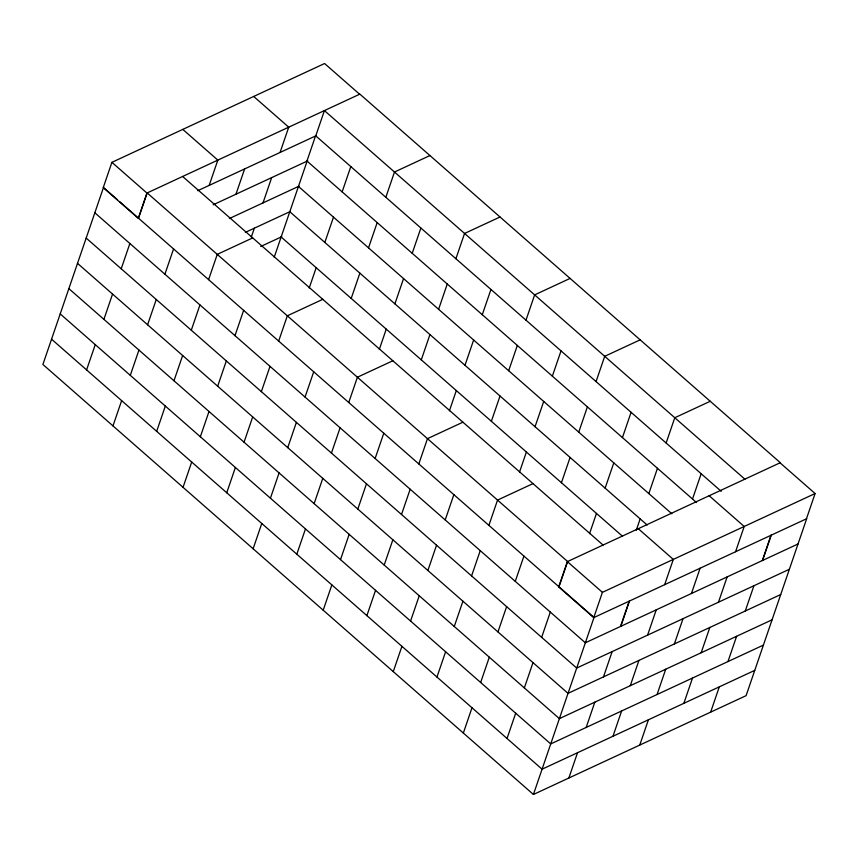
<?xml version="1.0" encoding="UTF-8"?>
<svg xmlns="http://www.w3.org/2000/svg" width="858" height="858" viewBox="0 0 858 858"><rect width="100%" height="100%" fill="white"/><g stroke="black" fill="none" stroke-linecap="round" stroke-linejoin="round"><path stroke-width="1.29" d="M359.62 94.241L324.581 63.524L111.905 162.334L103.25 187.623L138.288 218.329L146.943 193.05L359.867 94.123L780.308 462.698L567.374 561.625L558.719 586.904L593.757 617.621L806.692 518.693L746.095 695.666L533.419 794.476L42.9 364.468L103.486 187.505L117.503 199.796M86.594 369.905L95.249 344.626M103.904 319.348L112.559 294.058M121.214 268.779L129.869 243.5M138.524 218.222L147.179 192.943L567.621 561.518L558.966 586.797M112.977 425.9L121.632 400.622M130.287 375.343L138.942 350.064M147.597 324.774L156.253 299.496M164.908 274.217L173.563 248.938M209.18 185.392L217.835 160.114L182.797 129.397M235.971 194.208L244.627 168.929M156.671 431.338L165.326 406.059M173.981 380.77L182.636 355.491M191.291 330.212L199.946 304.933M208.601 279.654L217.256 254.365L252.702 237.902M280.073 152.456L288.728 127.177L253.689 96.461M251.319 237.033L254.354 228.185M263.009 202.906L271.664 177.627M183.044 487.333L191.699 462.054M200.354 436.765L209.009 411.486M217.675 386.207L226.33 360.928M234.985 335.65L243.64 310.36M306.864 161.272L315.519 135.993M274.217 257.228L307.11 161.154L696.514 502.531M226.737 492.76L235.392 467.481M244.047 442.202L252.702 416.924M261.358 391.645L270.013 366.355M278.668 341.076L287.333 315.798L322.78 299.324M309.255 287.934L316.173 267.717M324.828 242.428L333.494 217.149M342.149 191.87L350.804 166.591M253.121 548.755L261.776 523.477M270.431 498.198L279.086 472.919M287.741 447.64L296.396 422.351M305.051 397.072L313.706 371.793M351.212 298.423L359.867 273.144M368.522 247.865L377.177 222.587M385.832 197.308L394.487 172.018L429.944 155.555M296.814 554.193L305.469 528.914M314.125 503.635L322.78 478.346M331.435 453.067L340.09 427.788M348.745 402.509L357.4 377.23L392.846 360.757M379.322 349.367L386.25 329.14M394.905 303.861L403.56 278.582M412.215 253.303L420.87 228.013M323.198 610.188L331.853 584.909M340.508 559.63L349.163 534.341M357.818 509.062L366.473 483.783M375.128 458.504L383.783 433.226M421.289 359.856L429.944 334.577M438.599 309.298L447.254 284.019M455.909 258.73L464.564 233.451L500.01 216.988M366.881 615.626L375.547 590.347M384.202 565.057L392.857 539.779M401.512 514.5L410.167 489.221M418.822 463.931L427.477 438.653L462.923 422.19M449.399 410.8L456.327 390.572M464.982 365.294L473.637 340.015M482.293 314.725L490.948 289.446M393.264 671.621L401.919 646.342M410.574 621.053L419.23 595.774M427.885 570.495L436.54 545.216M445.205 519.937L453.861 494.648M491.366 421.289L500.021 396.01M508.676 370.72L517.331 345.442M525.986 320.163L534.641 294.884L570.087 278.41M436.958 677.048L445.613 651.769M454.268 626.49L462.923 601.211M471.578 575.933L480.233 550.643M488.888 525.364L497.543 500.085L533 483.612M519.476 472.222L526.394 452.005M535.049 426.716L543.704 401.437M552.359 376.158L561.025 350.879M463.341 733.043L471.997 707.764M480.652 682.485L489.307 657.207M497.962 631.928L506.617 606.638M515.272 581.359L523.927 556.081M561.432 482.711L570.087 457.432M578.742 432.153L587.398 406.874M596.053 381.596L604.708 356.306L640.165 339.843M507.035 738.481L515.69 713.202M524.345 687.923L533 662.633M541.655 637.355L550.31 612.076M589.543 533.655L596.471 513.427M605.126 488.148L613.781 462.87M622.436 437.591L631.091 412.301M593.757 617.621L602.413 592.342L815.1 493.532L780.061 462.816M533.419 794.476L594.004 617.513L119.509 201.544M636.271 530.244L640.165 518.865M648.82 493.586L657.475 468.296M666.13 443.018L674.785 417.739L710.231 401.276M620.548 626.437L629.204 601.158M568.865 778.013L577.52 752.723M586.175 727.445L594.83 702.166M603.485 676.887L612.14 651.597M620.795 626.319L629.45 601.04M692.513 499.013L701.168 473.734M664.65 584.684L673.315 559.405L638.277 528.689M612.966 736.261L621.621 710.982M630.276 685.692L638.931 660.413M647.586 635.135L656.241 609.856M691.451 593.5L700.107 568.21M639.757 745.066L648.412 719.787M657.067 694.508L665.722 669.229M674.377 643.95L683.032 618.661M735.553 551.748L744.208 526.469L709.169 495.752M683.858 703.324L692.513 678.035M701.168 652.756L709.823 627.477M718.478 602.198L727.134 576.919M762.344 560.564L770.999 535.274M710.649 712.129L719.304 686.85M727.959 661.572L736.614 636.293M745.27 611.003L753.925 585.724M762.58 560.446L771.235 535.167M806.445 518.811L815.1 493.532M197.758 190.701L316.119 135.714M213.138 204.815L307.711 160.875M229.365 218.533L299.056 186.154M245.334 232.379L290.401 211.443M260.714 246.493L281.746 236.722M798.037 543.972L585.349 642.792L94.83 212.784M789.381 569.262L576.694 668.071L86.175 238.063M780.716 594.54L568.039 693.35L77.52 263.352M772.061 619.819L559.384 718.629L68.865 288.631M763.405 645.098L550.729 743.918L60.21 313.91M754.75 670.377L542.074 769.197L51.555 339.189M744.862 479.172L324.421 110.596L315.765 135.875L721.192 491.291M298.455 186.433L671.846 513.77M289.8 211.722L647.168 525.01M281.145 237.001L622.5 536.25M182.625 176.469L603.067 545.044M111.905 162.334L146.943 193.05M567.374 561.625L602.413 592.342"/></g></svg>
